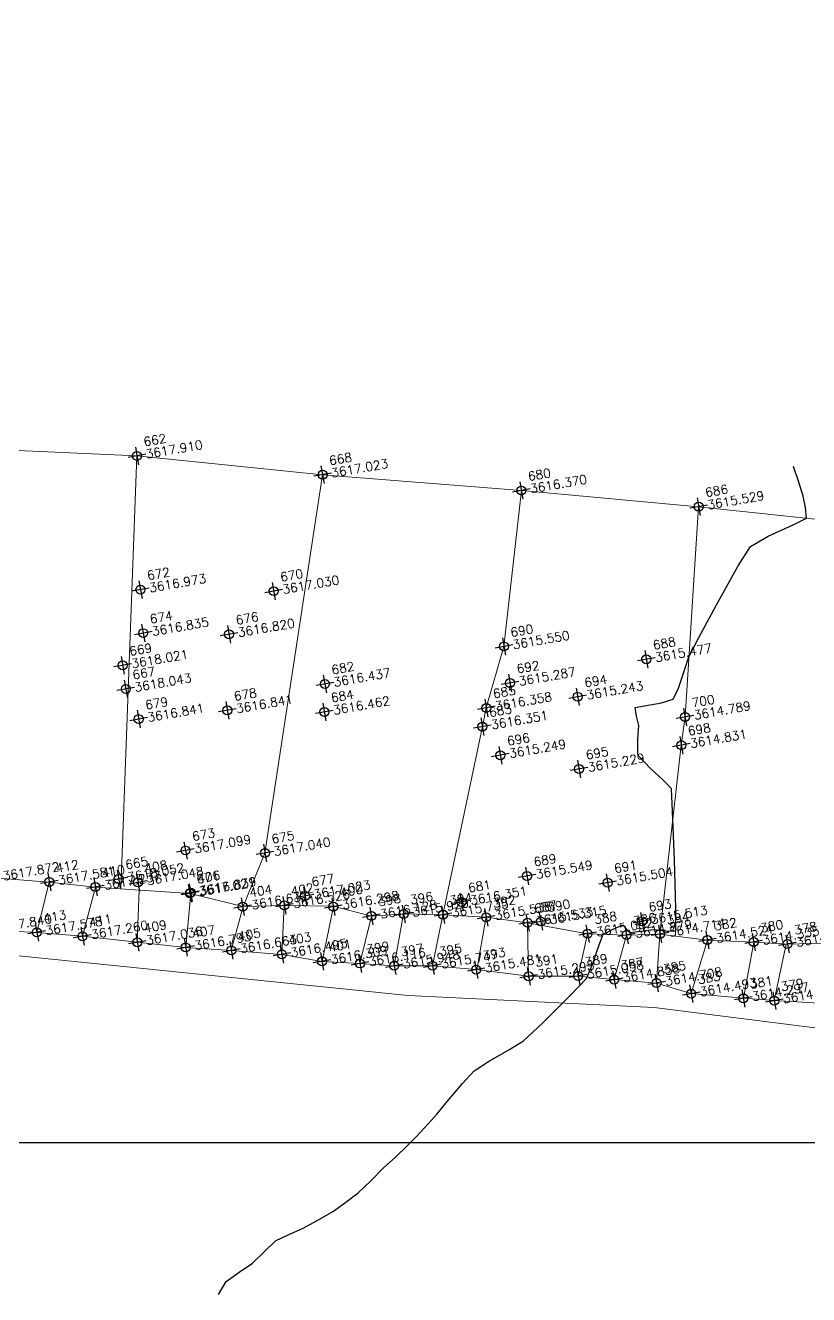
# Model space of a CAD drawing. Header units: millimetres. Extents: x 736950 to 738835, y 8500595 to 8502131.
# Drawn here: x 737878.12 to 737886.87, y 8501298.3 to 8501312.47 of the extents above; entities that cross this region are included whole.
import ezdxf

# ---------------------------------------------------------------- set-up
doc = ezdxf.new("R2010")
doc.units = ezdxf.units.MM
doc.layers.add('CONT-MJR', color=80, linetype='Continuous', lineweight=30)
doc.layers.add('pista', color=251, linetype='Continuous', lineweight=5)
doc.layers.add('Cuadricula Coordenadas', color=5, linetype='Continuous')
doc.styles.add('5mm', font='arial.ttf', dxfattribs={"height": 3})

msp = doc.modelspace()

# ---------------------------------------------------------------- hatches: boundary and pattern name
at = {"layer": 'pista'}
h = msp.add_hatch(dxfattribs=at)
h.set_pattern_fill('HONEY', color=256, scale=3, angle=9.94991650582834, style=0)
h.set_pattern_definition([(9.94991650582834, (1479841.21072825, -18.49207214638591), (0.4979252195647159, 0.4170677100899267), [0.375, -0.75]), (129.9499165058283, (1479841.21072825, -18.49207214638591), (-0.6101538418184378, 0.222682034283025), [0.3749999999999999, -0.7499999999999998]), (69.94991650582834, (1479841.21072825, -18.49207214638591), (-0.112228622253722, 0.6397497443729518), [-0.75, 0.375])])
h.paths.add_polyline_path([(737744.7999806425, 8501250.923935566), (737743.4751223363, 8501250.754223157), (737756.465848178, 8501242.026572531), (737763.5739612179, 8501242.006896213), (737770.002546867, 8501243.455222024), (737769.8468594846, 8501244.342704736), (737763.4750639071, 8501242.907173423), (737756.7405500773, 8501242.925815564)])
h.paths.add_polyline_path([(737794.2809870465, 8501256.017245878), (737809.7820272583, 8501263.709828075), (737823.391616501, 8501273.483615467), (737837.0791595323, 8501280.557800073), (737851.5530432165, 8501285.77819753), (737870.8510758049, 8501293.050216693, -0.9976846880626209), (737871.0089264096, 8501292.63424804), (737865.2748787645, 8501289.581801567, 0.7845063948290762), (737866.1540430214, 8501286.121818589), (737883.2588851704, 8501291.348365877), (737897.4188924351, 8501296.516943583), (737903.2981396064, 8501301.44146652, -0.5512150924587264), (737904.1219025984, 8501301.177325813), (737906.855912117, 8501297.98174819, 0.5618964424650519), (737910.2738656431, 8501298.536066804), (737914.22079628, 8501308.558674501), (737925.6412323939, 8501300.72656757, 0.340189525830376), (737928.7023693406, 8501300.894137181), (737936.9171069289, 8501306.117412793, -0.358727273887905), (737938.1716059428, 8501305.962964654), (737943.1732157968, 8501301.051021611, 0.3417074120720416), (737946.0555081918, 8501300.709858142), (737955.8779356404, 8501307.072689936), (737971.8320576148, 8501314.464803053), (737988.5677626224, 8501323.411181662), (738023.1375471824, 8501336.282937778), (738044.4246208373, 8501357.728329657), (738061.4456776979, 8501362.208386911), (738078.9085143938, 8501363.070318012), (738112.0997810266, 8501372.051506756), (738118.6561313582, 8501373.365123207), (738128.3493353954, 8501376.976906104), (738155.2251721952, 8501366.826195797), (738176.6167526407, 8501363.543890122), (738193.8053773039, 8501353.328603027), (738204.7313956148, 8501340.877429372), (738207.705198212, 8501335.751671141), (738214.35685511, 8501331.742925933), (738229.9282901662, 8501313.374534177), (738233.5603594936, 8501308.186787868), (738234.53883727, 8501308.358438132), (738230.6417003467, 8501313.924784988), (738214.9478837823, 8501332.43754055), (738208.3676942562, 8501336.403214611), (738205.4657963786, 8501341.405035153), (738194.387784551, 8501354.029418997), (738176.9261677533, 8501364.406946706), (738155.4549153853, 8501367.70147717), (738128.3514754312, 8501377.93815071), (738118.4090486554, 8501374.233504975), (738111.8936108743, 8501372.928085677), (738078.7671659255, 8501363.964436961), (738061.3074614278, 8501363.102660457), (738043.958527311, 8501358.536303693), (738022.6381405202, 8501337.057350922), (737988.196920163, 8501324.233464561), (737971.4304040315, 8501315.270615296), (737955.4419368334, 8501307.862588815), (737945.5806043665, 8501301.47455489, -0.3391433520832071), (737943.8038299843, 8501301.693147572), (737938.8116631231, 8501306.59581691, 0.3560082385246841), (737936.4342009705, 8501306.876887502), (737928.158540546, 8501301.61487459, -0.3502196171718997), (737926.1502499409, 8501301.468794718), (737914.5128481541, 8501309.44969617, 0.4302069892023044), (737913.4330382891, 8501309.014522241), (737909.4507249827, 8501298.90206584, -0.5704007069138802), (737907.5397775185, 8501298.566836312), (737904.9064502402, 8501301.644734057, 0.4931454261128044), (737902.7202336333, 8501302.131411942), (737896.9620044216, 8501297.308254998), (737882.9728831241, 8501292.20205278), (737866.0373022418, 8501287.027224885, -0.7384715771871906), (737865.6977918843, 8501288.787355538), (737871.5108758068, 8501291.881875956, 0.9119586051647783), (737870.5337161538, 8501293.892406015), (737851.2416702455, 8501286.62264278), (737836.7183275839, 8501281.384406622), (737822.9200107896, 8501274.252970394), (737809.3164408724, 8501264.483505804), (737793.8201376351, 8501256.79327439), (737778.9884914039, 8501246.402265295), (737769.846859484, 8501244.34270474), (737770.0025468671, 8501243.455222024), (737779.3594973255, 8501245.563292695)])
h.paths.add_polyline_path([(738260.5182952256, 8501271.251537092), (738234.538837269, 8501308.358438132), (738233.56035949, 8501308.186787868), (738259.6897886079, 8501270.86568047), (738269.3749442189, 8501234.589470252), (738274.5057655985, 8501215.583008338), (738279.7983711922, 8501189.602392923), (738280.7089290785, 8501189.641305126), (738275.382018582, 8501215.790318219), (738270.2441657205, 8501234.822827347)])

# ---------------------------------------------------------------- linework, layer by layer
at = {"linetype": 'Continuous', "extrusion": (-0.172787269436437, 0.9849591664230046, 0)}
for points, elevation in [([(-2195698.886162654, 0), (-2195698.686162655, 0)], 8245944.752062786), ([(-2195700.892162655, 0), (-2195700.692162654, 0)], 8245944.186062787), ([(-2195703.049162655, 0), (-2195702.849162654, 0)], 8245943.629062786), ([(-2195704.968162655, 0), (-2195704.768162655, 0)], 8245943.109062788), ([(-2195698.667162655, 0), (-2195698.467162655, 0)], 8245943.274062787), ([(-2195700.129162654, 0), (-2195699.929162654, 0)], 8245943.000062791), ([(-2195698.613162654, 0), (-2195698.413162655, 0)], 8245942.790062787), ([(-2195699.556162654, 0), (-2195699.356162654, 0)], 8245942.612062788), ([(-2195702.556162654, 0), (-2195702.356162654, 0)], 8245941.947062788), ([(-2195704.098162654, 0), (-2195703.898162655, 0)], 8245941.532062791), ([(-2195698.325162655, 0), (-2195698.125162654, 0)], 8245942.475062788), ([(-2195700.514162654, 0), (-2195700.314162655, 0)], 8245941.881062788), ([(-2195702.553162654, 0), (-2195702.353162655, 0)], 8245941.534062789), ([(-2195698.314162654, 0), (-2195698.114162655, 0)], 8245942.209062788), ([(-2195703.271162655, 0), (-2195703.071162655, 0)], 8245941.251062788), ([(-2195699.389162655, 0), (-2195699.189162654, 0)], 8245941.778062788), ([(-2195700.454162654, 0), (-2195700.254162654, 0)], 8245941.574062788), ([(-2195702.244162655, 0), (-2195702.044162654, 0)], 8245941.30606279), ([(-2195698.397162655, 0), (-2195698.197162655, 0)], 8245941.853062788), ([(-2195704.414162655, 0), (-2195704.214162655, 0)], 8245940.823062788), ([(-2195702.165162654, 0), (-2195701.965162654, 0)], 8245941.108062788), ([(-2195704.317162655, 0), (-2195704.117162654, 0)], 8245940.51906279), ([(-2195702.308162654, 0), (-2195702.108162654, 0)], 8245940.758062787), ([(-2195703.147162654, 0), (-2195702.947162654, 0)], 8245940.454062788), ([(-2195698.659162655, 0), (-2195698.459162654, 0)], 8245940.318062788), ([(-2195699.528162654, 0), (-2195699.328162655, 0)], 8245940.136062786), ([(-2195702.367162655, 0), (-2195702.167162654, 0)], 8245939.378062787), ([(-2195697.100162655, 0), (-2195696.900162654, 0)], 8245940.234062787), ([(-2195697.598162654, 0), (-2195697.398162654, 0)], 8245940.09006279), ([(-2195697.869162654, 0), (-2195697.669162654, 0)], 8245940.134062788), ([(-2195698.075162655, 0), (-2195697.875162654, 0)], 8245940.058062789), ([(-2195703.241162655, 0), (-2195703.041162655, 0)], 8245939.150062786), ([(-2195698.624162655, 0), (-2195698.424162655, 0)], 8245939.838062788), ([(-2195698.636162655, 0), (-2195698.436162654, 0)], 8245939.844062786), ([(-2195699.885162655, 0), (-2195699.685162655, 0)], 8245939.587062787), ([(-2195701.596162654, 0), (-2195701.396162654, 0)], 8245939.218062786), ([(-2195699.181162656, 0), (-2195698.981162655, 0)], 8245939.58906279), ([(-2195699.640162655, 0), (-2195699.440162655, 0)], 8245939.524062787), ([(-2195700.178162654, 0), (-2195699.978162655, 0)], 8245939.41506279), ([(-2195700.579162655, 0), (-2195700.379162655, 0)], 8245939.240062789), ([(-2195700.936162656, 0), (-2195700.736162655, 0)], 8245939.19906279), ([(-2195701.368162655, 0), (-2195701.168162655, 0)], 8245939.115062788), ([(-2195701.838162655, 0), (-2195701.638162656, 0)], 8245939.003062787), ([(-2195702.283162655, 0), (-2195702.083162655, 0)], 8245938.863062788), ([(-2195702.432162655, 0), (-2195702.232162654, 0)], 8245938.851062789), ([(-2195703.545162654, 0), (-2195703.345162654, 0)], 8245938.658062789), ([(-2195696.865162655, 0), (-2195696.665162655, 0)], 8245939.704062789), ([(-2195697.360162655, 0), (-2195697.160162655, 0)], 8245939.573062788), ([(-2195702.922162654, 0), (-2195702.722162654, 0)], 8245938.627062786), ([(-2195703.348162654, 0), (-2195703.148162655, 0)], 8245938.536062787), ([(-2195703.718162654, 0), (-2195703.518162655, 0)], 8245938.483062788), ([(-2195704.229162654, 0), (-2195704.029162655, 0)], 8245938.325062787), ([(-2195697.952162654, 0), (-2195697.752162655, 0)], 8245939.402062787), ([(-2195698.474162655, 0), (-2195698.274162655, 0)], 8245939.251062788), ([(-2195698.970162654, 0), (-2195698.770162654, 0)], 8245939.130062788), ([(-2195699.519162655, 0), (-2195699.319162655, 0)], 8245938.989062789), ([(-2195704.735162655, 0), (-2195704.535162655, 0)], 8245938.214062789), ([(-2195705.102162655, 0), (-2195704.902162655, 0)], 8245938.127062787), ([(-2195699.948162655, 0), (-2195699.748162655, 0)], 8245938.834062786), ([(-2195700.361162654, 0), (-2195700.161162654, 0)], 8245938.738062787), ([(-2195700.733162655, 0), (-2195700.533162655, 0)], 8245938.647062788), ([(-2195701.154162655, 0), (-2195700.954162654, 0)], 8245938.573062787), ([(-2195701.627162655, 0), (-2195701.427162654, 0)], 8245938.445062785), ([(-2195702.193162655, 0), (-2195701.993162655, 0)], 8245938.272062789), ([(-2195702.737162654, 0), (-2195702.537162655, 0)], 8245938.179062788), ([(-2195703.127162654, 0), (-2195702.927162655, 0)], 8245938.071062787), ([(-2195703.586162655, 0), (-2195703.386162654, 0)], 8245937.951062788), ([(-2195703.947162655, 0), (-2195703.747162655, 0)], 8245937.768062788), ([(-2195704.512162655, 0), (-2195704.312162655, 0)], 8245937.616062786), ([(-2195704.847162655, 0), (-2195704.647162654, 0)], 8245937.530062784)]:
    msp.add_lwpolyline(points, dxfattribs=dict(at, elevation=elevation))
at = {"linetype": 'Continuous', "extrusion": (0.9849591664230046, 0.172787269436437, 0)}
for points, elevation in [([(8245944.852062786, 0), (8245944.652062787, 0)], 2195698.786162654), ([(8245944.286062787, 0), (8245944.086062785, 0)], 2195700.792162655), ([(8245943.729062787, 0), (8245943.529062787, 0)], 2195702.949162655), ([(8245943.209062787, 0), (8245943.009062787, 0)], 2195704.868162654), ([(8245943.374062789, 0), (8245943.174062791, 0)], 2195698.567162654), ([(8245943.100062788, 0), (8245942.900062788, 0)], 2195700.029162655), ([(8245942.890062787, 0), (8245942.690062787, 0)], 2195698.513162654), ([(8245942.712062789, 0), (8245942.512062789, 0)], 2195699.456162654), ([(8245942.047062786, 0), (8245941.847062787, 0)], 2195702.456162654), ([(8245942.575062788, 0), (8245942.375062788, 0)], 2195698.225162655), ([(8245941.632062787, 0), (8245941.432062788, 0)], 2195703.998162655), ([(8245942.309062789, 0), (8245942.109062788, 0)], 2195698.214162654), ([(8245941.981062788, 0), (8245941.781062787, 0)], 2195700.414162654), ([(8245941.634062788, 0), (8245941.434062788, 0)], 2195702.453162654), ([(8245941.406062787, 0), (8245941.206062788, 0)], 2195702.144162654), ([(8245941.351062787, 0), (8245941.151062789, 0)], 2195703.171162654), ([(8245941.953062788, 0), (8245941.753062788, 0)], 2195698.297162654), ([(8245941.878062786, 0), (8245941.678062786, 0)], 2195699.289162655), ([(8245941.674062787, 0), (8245941.474062786, 0)], 2195700.354162654), ([(8245940.923062786, 0), (8245940.723062787, 0)], 2195704.314162654), ([(8245941.208062788, 0), (8245941.008062788, 0)], 2195702.065162654), ([(8245940.619062787, 0), (8245940.419062787, 0)], 2195704.217162655), ([(8245940.858062788, 0), (8245940.658062789, 0)], 2195702.208162655), ([(8245940.554062789, 0), (8245940.354062789, 0)], 2195703.047162655), ([(8245940.418062788, 0), (8245940.218062788, 0)], 2195698.559162655), ([(8245940.236062787, 0), (8245940.036062788, 0)], 2195699.428162654), ([(8245940.334062787, 0), (8245940.134062788, 0)], 2195697.000162654), ([(8245940.234062788, 0), (8245940.03406279, 0)], 2195697.769162656), ([(8245940.158062787, 0), (8245939.958062788, 0)], 2195697.975162655), ([(8245939.478062785, 0), (8245939.278062788, 0)], 2195702.267162655), ([(8245939.250062785, 0), (8245939.050062786, 0)], 2195703.141162655), ([(8245940.190062786, 0), (8245939.990062788, 0)], 2195697.498162655), ([(8245939.938062788, 0), (8245939.738062788, 0)], 2195698.524162654), ([(8245939.944062787, 0), (8245939.744062788, 0)], 2195698.536162654), ([(8245939.687062787, 0), (8245939.487062787, 0)], 2195699.785162654), ([(8245939.689062789, 0), (8245939.489062788, 0)], 2195699.081162654), ([(8245939.624062791, 0), (8245939.424062788, 0)], 2195699.540162655), ([(8245939.515062786, 0), (8245939.315062786, 0)], 2195700.078162654), ([(8245939.318062788, 0), (8245939.118062786, 0)], 2195701.496162654), ([(8245939.340062791, 0), (8245939.140062789, 0)], 2195700.479162654), ([(8245939.299062787, 0), (8245939.099062788, 0)], 2195700.836162656), ([(8245939.215062788, 0), (8245939.015062788, 0)], 2195701.268162655), ([(8245939.103062785, 0), (8245938.903062788, 0)], 2195701.738162655), ([(8245938.963062788, 0), (8245938.763062791, 0)], 2195702.183162655), ([(8245938.951062787, 0), (8245938.751062788, 0)], 2195702.332162655), ([(8245938.758062787, 0), (8245938.558062786, 0)], 2195703.445162654), ([(8245939.804062787, 0), (8245939.604062788, 0)], 2195696.765162655), ([(8245939.673062786, 0), (8245939.473062786, 0)], 2195697.260162654), ([(8245938.727062787, 0), (8245938.527062787, 0)], 2195702.822162655), ([(8245938.636062786, 0), (8245938.436062787, 0)], 2195703.248162655), ([(8245938.583062787, 0), (8245938.383062787, 0)], 2195703.618162654), ([(8245939.502062787, 0), (8245939.302062788, 0)], 2195697.852162655), ([(8245939.351062788, 0), (8245939.151062788, 0)], 2195698.374162654), ([(8245938.425062787, 0), (8245938.225062787, 0)], 2195704.129162655), ([(8245938.314062788, 0), (8245938.114062788, 0)], 2195704.635162654), ([(8245938.227062786, 0), (8245938.027062787, 0)], 2195705.002162655), ([(8245939.230062789, 0), (8245939.030062787, 0)], 2195698.870162654), ([(8245939.089062789, 0), (8245938.889062788, 0)], 2195699.419162654), ([(8245938.934062787, 0), (8245938.734062788, 0)], 2195699.848162655), ([(8245938.838062788, 0), (8245938.638062788, 0)], 2195700.261162654), ([(8245938.747062787, 0), (8245938.547062787, 0)], 2195700.633162655), ([(8245938.673062787, 0), (8245938.473062786, 0)], 2195701.054162654), ([(8245938.545062787, 0), (8245938.345062788, 0)], 2195701.527162655), ([(8245938.37206279, 0), (8245938.172062788, 0)], 2195702.093162654), ([(8245938.279062786, 0), (8245938.079062787, 0)], 2195702.637162655), ([(8245938.171062786, 0), (8245937.971062787, 0)], 2195703.027162654), ([(8245938.05106279, 0), (8245937.851062789, 0)], 2195703.486162654), ([(8245937.868062788, 0), (8245937.668062788, 0)], 2195703.847162654), ([(8245937.716062786, 0), (8245937.516062787, 0)], 2195704.412162655), ([(8245937.630062788, 0), (8245937.430062789, 0)], 2195704.747162654)]:
    msp.add_lwpolyline(points, dxfattribs=dict(at, elevation=elevation))
at = {"linetype": 'Continuous'}
for centre in [(737879.3685021249, 8501307.667127855), (737881.4421278073, 8501307.45625223), (737883.6629272384, 8501307.280332115), (737885.6429132588, 8501307.09973212), (737879.4081756513, 8501306.173517797), (737880.8955296646, 8501306.156253973), (737879.438616895, 8501305.687467048), (737880.3981895229, 8501305.675082712), (737883.4679705565, 8501305.538446674), (737879.2093766449, 8501305.327442177), (737885.0584843077, 8501305.396126589), (737879.2445035079, 8501305.063542377), (737881.4680878983, 8501305.120607765), (737883.536376821, 8501305.131140176), (737884.2924762997, 8501304.976457993), (737880.3778059249, 8501304.824771293), (737881.46203604, 8501304.807858065), (737883.271419936, 8501304.85317822), (737879.3877673864, 8501304.72723826), (737883.2278200414, 8501304.64450611), (737885.4922375785, 8501304.752391318), (737885.4492238691, 8501304.436203366), (737883.4291447464, 8501304.324478982), (737884.3080528169, 8501304.170019915), (737879.9110551466, 8501303.260596203), (737880.7984319453, 8501303.231485773), (737879.1647302627, 8501302.942861773), (737883.7257037692, 8501302.97542978), (737878.3900179369, 8501302.90848428), (737878.9054089686, 8501302.85269822), (737879.3807636835, 8501302.903599055), (737879.9595194652, 8501302.78176825), (737879.9703022516, 8501302.78975145), (737884.625953578, 8501302.901875164), (737881.0144931807, 8501302.648042936), (737881.2449225787, 8501302.752428245), (737881.5632350248, 8501302.633641938), (737882.9939462149, 8501302.68461733), (737880.551165751, 8501302.632755926), (737881.9884414225, 8501302.530561779), (737882.3471561233, 8501302.551863508), (737882.7871726134, 8501302.54377104), (737883.2694555962, 8501302.514665628), (737883.7319526428, 8501302.45366168), (737883.8807850057, 8501302.467587473), (737885.010392501, 8501302.469802584), (737878.2501297855, 8501302.345850913), (737878.7603197054, 8501302.30235096), (737879.3729621549, 8501302.236213006), (737884.4021193458, 8501302.33162238), (737884.8374355924, 8501302.315598473), (737885.2110282092, 8501302.327326927), (737885.7416427317, 8501302.259997675), (737886.2592114568, 8501302.238097565), (737886.6357239635, 8501302.215819046), (737879.9132017172, 8501302.177679129), (737880.4226487236, 8501302.144201554), (737880.9877543108, 8501302.100182522), (737881.4370838201, 8501302.02163959), (737881.8604595335, 8501301.998444652), (737882.2425879849, 8501301.973090233), (737882.6700420522, 8501301.972946694), (737883.1580445084, 8501301.928600298), (737883.745423594, 8501301.85599996), (737884.2973105967, 8501301.85839503), (737884.7001056968, 8501301.819406474), (737885.1729364264, 8501301.780520732), (737885.5601267559, 8501301.66264941), (737886.14289235, 8501301.610560423), (737886.4877133757, 8501301.58373767)]:
    msp.add_circle(centre, 0.05, dxfattribs=at)
at = {"layer": 'CONT-MJR', "extrusion": (0.9483745847863188, 0.3171524033195674, 0), "elevation": 3396003.117110431}
msp.add_lwpolyline([(7828401.301710825, 3615), (7828401.475110187, 3615)], dxfattribs=at)
at = {"layer": 'CONT-MJR', "elevation": 3615}
for points in [[(737886.8125237155, 8501307.217732754), (737886.7591350325, 8501307.384322992)], [(737886.8472621097, 8501306.970512614), (737886.8374020053, 8501307.090996059)], [(737886.6987172328, 8501306.896791516), (737886.8472621097, 8501306.970512614)], [(737886.419665662, 8501306.7692932), (737886.6987172328, 8501306.896791516)], [(737886.0841013413, 8501306.4405335), (737886.2223610289, 8501306.656768924)], [(737885.8606651172, 8501306.038808908), (737886.0841013413, 8501306.4405335)], [(737885.4843398893, 8501305.273245305), (737885.535200511, 8501305.421700686)], [(737885.3592114964, 8501304.949815951), (737885.4192849617, 8501305.073916286)], [(737884.9346392484, 8501304.856528038), (737885.0371315861, 8501304.876655173)], [(737884.9507958945, 8501304.760396108), (737884.9346392484, 8501304.856528038)], [(737885.0371315861, 8501304.876655173), (737885.2282826318, 8501304.90878359)], [(737885.2282826318, 8501304.90878359), (737885.3592114964, 8501304.949815951)], [(737884.9747327261, 8501304.657812681), (737884.9507958945, 8501304.760396108)], [(737885.1083849143, 8501304.170939615), (737884.9646562329, 8501304.323175712)], [(737885.242488821, 8501304.050911417), (737885.1083849143, 8501304.170939615)], [(737885.2928517188, 8501304.00051905), (737885.242488821, 8501304.050911417)], [(737885.3404811922, 8501303.948928071), (737885.2928517188, 8501304.00051905)], [(737885.3726306041, 8501303.157375813), (737885.3520851736, 8501303.699138194)], [(737885.3896962026, 8501302.360975573), (737885.3894050813, 8501302.614401434)], [(737884.7964926709, 8501302.429101652), (737884.8333566445, 8501302.38744953)], [(737884.8704447211, 8501302.345028598), (737884.9943543345, 8501302.360550463)], [(737884.9943543345, 8501302.360550463), (737885.1392111698, 8501302.378325725)], [(737885.1392111698, 8501302.378325725), (737885.2709055291, 8501302.364124412)], [(737884.4598940819, 8501301.999016613), (737884.5112036217, 8501302.144114796)], [(737884.3898886072, 8501301.831297265), (737884.4598940819, 8501301.999016613)], [(737883.9027830085, 8501301.337326879), (737884.2136677112, 8501301.645221425)], [(737883.5241409854, 8501301.03446045), (737883.6880437087, 8501301.13691463)], [(737883.004006306, 8501300.657510234), (737883.136758695, 8501300.800260387)], [(737882.7215254173, 8501300.318669233), (737882.8356891781, 8501300.45586939)], [(737882.6212782766, 8501300.208985077), (737882.7215254173, 8501300.318669233)], [(737882.4861124591, 8501300.063299214), (737882.6212782766, 8501300.208985077)], [(737882.3928482481, 8501299.965053497), (737882.4861124591, 8501300.063299214)], [(737882.2569522538, 8501299.837957995), (737882.3928482481, 8501299.965053497)], [(737881.980364521, 8501299.572216524), (737882.1202610618, 8501299.711635478)], [(737882.1202610618, 8501299.711635478), (737882.2569522538, 8501299.837957995)], [(737881.8413301792, 8501299.437246377), (737881.980364521, 8501299.572216524)], [(737881.7039676821, 8501299.332213137), (737881.8413301792, 8501299.437246377)], [(737881.5628948204, 8501299.232139206), (737881.7039676821, 8501299.332213137)], [(737880.9180931239, 8501298.90017354), (737881.0666469161, 8501298.97266332)], [(737880.6582407202, 8501298.652149918), (737880.7885181921, 8501298.778841844)], [(737880.5089335559, 8501298.551842885), (737880.6582407202, 8501298.652149918)]]:
    msp.add_lwpolyline(points, dxfattribs=at)
at = {"layer": 'CONT-MJR', "extrusion": (0.9812728550390877, 0.1926229061234348, 0), "elevation": 2361614.801348652}
msp.add_lwpolyline([(8199967.973735137, 3615), (8199968.102890546, 3615)], dxfattribs=at)
at = {"layer": 'CONT-MJR', "extrusion": (0.4954045264869222, -0.8686623942224438, 0), "elevation": -7019213.219898104}
msp.add_lwpolyline([(4852559.811396613, 3615.000000000003), (4852560.038532763, 3615.000000000003)], dxfattribs=at)
at = {"layer": 'CONT-MJR', "extrusion": (0.8821349491455048, -0.4709967425535527, 0), "elevation": -3353172.545556832}
msp.add_lwpolyline([(7846840.551805685, 3615), (7846841.006964667, 3615)], dxfattribs=at)
at = {"layer": 'CONT-MJR', "extrusion": (0.8889387916839168, -0.4580260086933252, 0), "elevation": -3237883.91492231}
msp.add_lwpolyline([(7895110.935862965, 3615), (7895111.178395499, 3615)], dxfattribs=at)
at = {"layer": 'CONT-MJR', "extrusion": (0.9506506181809284, -0.3102634399219777, 0), "elevation": -1936172.926069487}
msp.add_lwpolyline([(8310709.792318804, 3615), (8310710.001995225, 3615)], dxfattribs=at)
at = {"layer": 'CONT-MJR', "extrusion": (0.9970850647445207, -0.07629792699290826, 0), "elevation": 87102.16567912628}
msp.add_lwpolyline([(8532822.842113705, 3615.00000000001), (8532822.999079386, 3615.00000000001)], dxfattribs=at)
at = {"layer": 'CONT-MJR', "extrusion": (0.9999431386101966, 0.01066393672098548, 0), "elevation": 828500.3788398135}
msp.add_lwpolyline([(8492952.16862629, 3615.000000000003), (8492952.346765252, 3615.000000000003)], dxfattribs=at)
at = {"layer": 'CONT-MJR', "extrusion": (0.9989227111741156, 0.04640492539111037, 0), "elevation": 1131592.800326267}
msp.add_lwpolyline([(8457903.824946957, 3615), (8457904.075006219, 3615)], dxfattribs=at)
at = {"layer": 'CONT-MJR', "extrusion": (0.9995231315638501, 0.03087894863486459, 0), "elevation": 1000044.801912921}
msp.add_lwpolyline([(8474463.486480614, 3615.000000000013), (8474464.02971404, 3615.000000000013)], dxfattribs=at)
at = {"layer": 'CONT-MJR', "extrusion": (0.3997641750278093, -0.9166180253324365, 0), "elevation": -7497467.138381554}
msp.add_lwpolyline([(4074874.54104508, 3615.000000000013), (4074874.657315674, 3615.000000000013)], dxfattribs=at)
at = {"layer": 'CONT-MJR', "extrusion": (0.9287058629917238, -0.3708172326696775, 0), "elevation": -2467151.668536415}
msp.add_lwpolyline([(8168829.534210296, 3615.000000000003), (8168829.629660937, 3615.000000000003)], dxfattribs=at)
at = {"layer": 'CONT-MJR', "extrusion": (0.4566817548254014, -0.8896301337126525, 0), "elevation": -7226036.300332597}
msp.add_lwpolyline([(4538834.019906882, 3615), (4538834.145751985, 3615)], dxfattribs=at)
at = {"layer": 'CONT-MJR', "extrusion": (0.7528425913288007, 0.6582006021581389, 0), "elevation": 6151073.48059415}
msp.add_lwpolyline([(5914466.277398527, 3615.000000000013), (5914466.221050849, 3615.000000000013)], dxfattribs=at)
at = {"layer": 'CONT-MJR', "extrusion": (-0.02649815556885135, -0.9996488622268567, 0), "elevation": -8517869.83444388}
msp.add_lwpolyline([(512357.3389322564, 3615.000000000003), (512357.4577646562, 3615.000000000003)], dxfattribs=at)
at = {"layer": 'CONT-MJR', "extrusion": (0.9469268632532787, -0.3214490871807018, 0), "elevation": -2034013.14843582}
msp.add_lwpolyline([(8287303.675466179, 3615), (8287303.773033699, 3615)], dxfattribs=at)
at = {"layer": 'CONT-MJR', "extrusion": (0.7260724435405916, -0.6876182129139646, 0), "elevation": -5309892.450661962}
msp.add_lwpolyline([(6679943.483161188, 3615), (6679943.739438426, 3615)], dxfattribs=at)
at = {"layer": 'CONT-MJR', "extrusion": (0.6822980587462543, -0.7310741132273069, 0), "elevation": -5711624.582015414}
msp.add_lwpolyline([(6339868.925435629, 3615), (6339869.21916686, 3615)], dxfattribs=at)
at = {"layer": 'CONT-MJR', "extrusion": (0.4989074290173008, -0.8666552816843309, 0), "elevation": -6999561.870760213}
msp.add_lwpolyline([(4880852.634415549, 3615), (4880852.895869416, 3615)], dxfattribs=at)
at = {"layer": 'CONT-MJR', "extrusion": (0.5422082849514916, -0.8402441167481997, 0), "elevation": -6743081.632049}
msp.add_lwpolyline([(5229477.691275129, 3615.000000000003), (5229477.882638467, 3615.000000000003)], dxfattribs=at)
at = {"layer": 'CONT-MJR', "extrusion": (0.767690956821149, -0.6408202515643749, 0), "elevation": -4881339.51660243}
msp.add_lwpolyline([(6999221.745581813, 3615), (6999222.008240691, 3615)], dxfattribs=at)
at = {"layer": 'CONT-MJR', "extrusion": (0.4957840447397985, -0.8684458422846215, 0), "elevation": -7017088.066377826}
msp.add_lwpolyline([(4855618.496248918, 3615.000000000013), (4855618.694247806, 3615.000000000013)], dxfattribs=at)
at = {"layer": 'CONT-MJR', "extrusion": (0.4086217212494373, -0.912703834177959, 0), "elevation": -7457653.936312323}
msp.add_lwpolyline([(4147282.297761723, 3615), (4147282.464153805, 3615)], dxfattribs=at)
at = {"layer": 'CONT-MJR', "extrusion": (0.4759686132134343, -0.8794622670903398, 0), "elevation": -7125363.427214991}
msp.add_lwpolyline([(4695290.204170497, 3615), (4695290.400233372, 3615)], dxfattribs=at)
at = {"layer": 'CONT-MJR', "extrusion": (0.6835068574161254, -0.7299440909173336, 0), "elevation": -5701126.229830549}
msp.add_lwpolyline([(6349307.733662009, 3615.000000000003), (6349307.91117551, 3615.000000000003)], dxfattribs=at)
at = {"layer": 'CONT-MJR', "extrusion": (0.8607598062169405, -0.5090113515447128, 0), "elevation": -3692119.652052859}
msp.add_lwpolyline([(7693165.316663494, 3615), (7693165.488305656, 3615)], dxfattribs=at)
at = {"layer": 'CONT-MJR', "extrusion": (-0.5854987952071222, 0.8106732762408099, 0), "elevation": 6459747.400336314}
msp.add_lwpolyline([(-5575679.893912522, 3615.000000000003), (-5575680.069451466, 3615.000000000003)], dxfattribs=at)
at = {"layer": 'Cuadricula Coordenadas', "color": 8}
msp.add_line((736950.2264744169, 8501300), (738552.8979275209, 8501300), dxfattribs=at)
at = {"layer": 'pista'}
for p, q in [((737877.8681145147, 8501302.101937605), (737882.3982842265, 8501301.6405139)), ((737882.3982842265, 8501301.6405139), (737885.1458654694, 8501301.507822182)), ((737885.1458654694, 8501301.507822182), (737887.2650749118, 8501301.240858197))]:
    msp.add_line(p, q, dxfattribs=at)
for points in [[(737879.3685021253, 8501307.667127853), (737877.1137821864, 8501307.767043775), (737876.6492436585, 8501306.314936526), (737876.7075113823, 8501303.505751971), (737876.6902947408, 8501303.03672256), (737876.6902947408, 8501303.03672256)], [(737881.4421278073, 8501307.45625223), (737879.3685021254, 8501307.667127857), (737879.1870302231, 8501302.833748227)], [(737883.6629272384, 8501307.280332115), (737881.4421278073, 8501307.45625223), (737880.7984319453, 8501303.231485773), (737880.5545988443, 8501302.633358179)], [(737885.6429132588, 8501307.09973212), (737883.6629272384, 8501307.280332115), (737883.4679705565, 8501305.538446674), (737883.271419936, 8501304.85317822), (737883.2278200414, 8501304.64450611), (737882.7871726134, 8501302.54377104)], [(737887.8945220228, 8501306.85814782), (737885.6429132588, 8501307.09973212), (737885.4922375785, 8501304.752391318), (737885.4492238691, 8501304.436203366), (737885.2110282092, 8501302.327326927)], [(737887.1725602624, 8501302.228772352), (737886.6357239635, 8501302.215819046), (737886.2592114568, 8501302.238097565), (737885.7416427317, 8501302.259997675), (737885.2110282092, 8501302.327326927), (737884.8374355924, 8501302.315598473), (737884.4021193458, 8501302.33162238), (737883.7319526428, 8501302.45366168), (737883.2694555962, 8501302.514665628), (737882.7871726134, 8501302.54377104), (737882.3471561233, 8501302.551863508), (737881.9890984648, 8501302.526816364), (737881.562340868, 8501302.638739003), (737881.0144931807, 8501302.648042936), (737880.5545988443, 8501302.633358179), (737879.9595194652, 8501302.78176825), (737878.9054089686, 8501302.85269822), (737878.3900179369, 8501302.90848428), (737877.7714482385, 8501302.956322841)], [(737878.3900179369, 8501302.90848428), (737878.2501297855, 8501302.345850913)], [(737878.9054089686, 8501302.85269822), (737878.7603197054, 8501302.30235096)], [(737879.3954778836, 8501302.819722006), (737879.3729621549, 8501302.236213006)], [(737879.9713389751, 8501302.783841696), (737879.9132017172, 8501302.177679129)], [(737880.5545988443, 8501302.633358179), (737880.4226487236, 8501302.144201554)], [(737881.0144931807, 8501302.648042936), (737880.9877543108, 8501302.100182522)], [(737881.5632350248, 8501302.633641938), (737881.4370838201, 8501302.02163959)], [(737882.3471561233, 8501302.551863508), (737882.2425879849, 8501301.973090233)], [(737882.7871726134, 8501302.54377104), (737882.6700420522, 8501301.972946694)], [(737881.9890984648, 8501302.526816364), (737881.8604595335, 8501301.998444652)], [(737883.2677527112, 8501302.501755327), (737883.1642122719, 8501301.929682285)], [(737883.7319526428, 8501302.45366168), (737883.7435017913, 8501301.840840641)], [(737877.6868038352, 8501302.373937812), (737878.2501297855, 8501302.345850913), (737878.7603197054, 8501302.30235096), (737879.3729621549, 8501302.236213006), (737879.9132017172, 8501302.177679129), (737880.4226487236, 8501302.144201554), (737880.9877543108, 8501302.100182522), (737881.4370838201, 8501302.02163959), (737881.8604595335, 8501301.998444652), (737882.2425879849, 8501301.973090233), (737882.6700420522, 8501301.972946694), (737883.157710096, 8501301.930506589), (737883.745423594, 8501301.85599996), (737884.2973105967, 8501301.85839503), (737884.7001056968, 8501301.819406474), (737885.1729364264, 8501301.780520732), (737885.5601267559, 8501301.66264941), (737886.14289235, 8501301.610560423), (737886.4877133757, 8501301.58373767), (737886.989409722, 8501301.553929832)], [(737884.4021193458, 8501302.33162238), (737884.2973105967, 8501301.85839503)], [(737884.8374355924, 8501302.315598473), (737884.7001056968, 8501301.819406474)], [(737885.2110282092, 8501302.327326927), (737885.1729364264, 8501301.780520732)], [(737885.7416427317, 8501302.259997675), (737885.559821844, 8501301.662742233)], [(737886.2592114568, 8501302.238097565), (737886.14289235, 8501301.610560423)], [(737886.6198888305, 8501302.213041155), (737886.4877133757, 8501301.58373767)]]:
    msp.add_lwpolyline(points, dxfattribs=at)

# ---------------------------------------------------------------- texts
at = {"color": 2, "char_height": 0.1, "attachment_point": 1, "rotation": 9.94991650582834, "style": '5mm'}
for s, insert, width in [('\\Ftxt.shx;\\W1.0000000000;\\T1.0000000000;\\o\\l662', (737879.4341684604, 8501307.871548824), 0.4), ('\\Ftxt.shx;\\W1.0000000000;\\T1.0000000000;\\o\\l668', (737881.5077941428, 8501307.6606732), 0.4), ('\\Ftxt.shx;\\W1.0000000000;\\T1.0000000000;\\o\\l680', (737883.7285935739, 8501307.484753083), 0.3833333333333333), ('\\Ftxt.shx;\\W1.0000000000;\\T1.0000000000;\\o\\l686', (737885.7085795943, 8501307.304153087), 0.4), ('\\Ftxt.shx;\\W1.0000000000;\\T1.0000000000;\\o\\l672', (737879.4738419869, 8501306.377938766), 0.4), ('\\Ftxt.shx;\\W1.0000000000;\\T1.0000000000;\\o\\l670', (737880.9611960001, 8501306.360674942), 0.3833333333333333), ('\\Ftxt.shx;\\W1.0000000000;\\T1.0000000000;\\o\\l674', (737879.5042832305, 8501305.891888015), 0.4), ('\\Ftxt.shx;\\W1.0000000000;\\T1.0000000000;\\o\\l676', (737880.4638558584, 8501305.87950368), 0.4), ('\\Ftxt.shx;\\W1.0000000000;\\T1.0000000000;\\o\\l690', (737883.533636892, 8501305.742867641), 0.3833333333333333), ('\\Ftxt.shx;\\W1.0000000000;\\T1.0000000000;\\o\\l669', (737879.2750429804, 8501305.531863146), 0.4), ('\\Ftxt.shx;\\W1.0000000000;\\T1.0000000000;\\o\\l688', (737885.1241506432, 8501305.600547558), 0.4), ('\\Ftxt.shx;\\W1.0000000000;\\T1.0000000000;\\o\\l667', (737879.3101698434, 8501305.267963346), 0.4), ('\\Ftxt.shx;\\W1.0000000000;\\T1.0000000000;\\o\\l682', (737881.5337542339, 8501305.325028732), 0.4), ('\\Ftxt.shx;\\W1.0000000000;\\T1.0000000000;\\o\\l692', (737883.6020431565, 8501305.335561145), 0.4), ('\\Ftxt.shx;\\W1.0000000000;\\T1.0000000000;\\o\\l685', (737883.3370862715, 8501305.057599189), 0.4), ('\\Ftxt.shx;\\W1.0000000000;\\T1.0000000000;\\o\\l694', (737884.3581426352, 8501305.18087896), 0.4), ('\\Ftxt.shx;\\W1.0000000000;\\T1.0000000000;\\o\\l679', (737879.4534337219, 8501304.931659227), 0.4), ('\\Ftxt.shx;\\W1.0000000000;\\T1.0000000000;\\o\\l678', (737880.4434722604, 8501305.02919226), 0.4), ('\\Ftxt.shx;\\W1.0000000000;\\T1.0000000000;\\o\\l684', (737881.5277023755, 8501305.012279032), 0.4), ('\\Ftxt.shx;\\W1.0000000000;\\T1.0000000000;\\o\\l700', (737885.557903914, 8501304.956812285), 0.3666666666666667), ('\\Ftxt.shx;\\W1.0000000000;\\T1.0000000000;\\o\\l683', (737883.2934863769, 8501304.848927079), 0.4), ('\\Ftxt.shx;\\W1.0000000000;\\T1.0000000000;\\o\\l698', (737885.5148902046, 8501304.640624333), 0.4), ('\\Ftxt.shx;\\W1.0000000000;\\T1.0000000000;\\o\\l696', (737883.4948110819, 8501304.52889995), 0.4), ('\\Ftxt.shx;\\W1.0000000000;\\T1.0000000000;\\o\\l695', (737884.3737191524, 8501304.374440882), 0.4), ('\\Ftxt.shx;\\W1.0000000000;\\T1.0000000000;\\o\\l673', (737879.9767214821, 8501303.465017172), 0.4), ('\\Ftxt.shx;\\W1.0000000000;\\T1.0000000000;\\o\\l675', (737880.8640982808, 8501303.43590674), 0.4), ('\\Ftxt.shx;\\W1.0000000000;\\T1.0000000000;\\o\\l412', (737878.4556842725, 8501303.112905247), 0.3666666666666667), ('\\Ftxt.shx;\\W1.0000000000;\\T1.0000000000;\\o\\l665', (737879.2303965982, 8501303.147282742), 0.4), ('\\Ftxt.shx;\\W1.0000000000;\\T1.0000000000;\\o\\l408', (737879.446430019, 8501303.108020023), 0.3833333333333333), ('\\Ftxt.shx;\\W1.0000000000;\\T1.0000000000;\\o\\l689', (737883.7913701048, 8501303.179850748), 0.4), ('\\Ftxt.shx;\\W1.0000000000;\\T1.0000000000;\\o\\l691', (737884.6916199136, 8501303.106296131), 0.3666666666666667), ('\\Ftxt.shx;\\W1.0000000000;\\T1.0000000000;\\o\\l410', (737878.9710753041, 8501303.057119189), 0.35), ('\\Ftxt.shx;\\W1.0000000000;\\T1.0000000000;\\o\\l671', (737880.0251858007, 8501302.986189216), 0.3666666666666667), ('\\Ftxt.shx;\\W1.0000000000;\\T1.0000000000;\\o\\l406', (737880.0359685872, 8501302.994172418), 0.3833333333333333), ('\\Ftxt.shx;\\W1.0000000000;\\T1.0000000000;\\o\\l677', (737881.3105889142, 8501302.956849212), 0.4), ('\\Ftxt.shx;\\W1.0000000000;\\T1.0000000000;\\o\\l404', (737880.6168320865, 8501302.837176893), 0.3833333333333333), ('\\Ftxt.shx;\\W1.0000000000;\\T1.0000000000;\\o\\l402', (737881.0801595162, 8501302.852463905), 0.3833333333333333), ('\\Ftxt.shx;\\W1.0000000000;\\T1.0000000000;\\o\\l400', (737881.6289013603, 8501302.838062905), 0.3666666666666667), ('\\Ftxt.shx;\\W1.0000000000;\\T1.0000000000;\\o\\l681', (737883.0596125504, 8501302.889038296), 0.3666666666666667), ('\\Ftxt.shx;\\W1.0000000000;\\T1.0000000000;\\o\\l398', (737882.054107758, 8501302.734982748), 0.4), ('\\Ftxt.shx;\\W1.0000000000;\\T1.0000000000;\\o\\l396', (737882.4128224588, 8501302.756284475), 0.4), ('\\Ftxt.shx;\\W1.0000000000;\\T1.0000000000;\\o\\l394', (737882.852838949, 8501302.748192007), 0.4), ('\\Ftxt.shx;\\W1.0000000000;\\T1.0000000000;\\o\\l392', (737883.3351219317, 8501302.719086595), 0.4), ('\\Ftxt.shx;\\W1.0000000000;\\T1.0000000000;\\o\\l687', (737883.7976189783, 8501302.65808265), 0.4), ('\\Ftxt.shx;\\W1.0000000000;\\T1.0000000000;\\o\\l390', (737883.9464513413, 8501302.672008442), 0.3833333333333333), ('\\Ftxt.shx;\\W1.0000000000;\\T1.0000000000;\\o\\l693', (737885.0760588365, 8501302.674223553), 0.4), ('\\Ftxt.shx;\\W1.0000000000;\\T1.0000000000;\\o\\l413', (737878.315796121, 8501302.550271882), 0.3666666666666667), ('\\Ftxt.shx;\\W1.0000000000;\\T1.0000000000;\\o\\l411', (737878.8259860409, 8501302.506771928), 0.3333333333333333), ('\\Ftxt.shx;\\W1.0000000000;\\T1.0000000000;\\o\\l388', (737884.4677856814, 8501302.53604335), 0.4), ('\\Ftxt.shx;\\W1.0000000000;\\T1.0000000000;\\o\\l386', (737884.903101928, 8501302.520019442), 0.4), ('\\Ftxt.shx;\\W1.0000000000;\\T1.0000000000;\\o\\l384', (737885.2766945447, 8501302.531747896), 0.4), ('\\Ftxt.shx;\\W1.0000000000;\\T1.0000000000;\\o\\l409', (737879.4386284904, 8501302.440633975), 0.3833333333333333), ('\\Ftxt.shx;\\W1.0000000000;\\T1.0000000000;\\o\\l407', (737879.9788680527, 8501302.382100096), 0.3833333333333333), ('\\Ftxt.shx;\\W1.0000000000;\\T1.0000000000;\\o\\l382', (737885.8073090672, 8501302.464418642), 0.4), ('\\Ftxt.shx;\\W1.0000000000;\\T1.0000000000;\\o\\l380', (737886.3248777923, 8501302.442518534), 0.3833333333333333), ('\\Ftxt.shx;\\W1.0000000000;\\T1.0000000000;\\o\\l378', (737886.701390299, 8501302.420240013), 0.4), ('\\Ftxt.shx;\\W1.0000000000;\\T1.0000000000;\\o\\l405', (737880.4883150591, 8501302.348622521), 0.3833333333333333), ('\\Ftxt.shx;\\W1.0000000000;\\T1.0000000000;\\o\\l403', (737881.0534206463, 8501302.304603491), 0.3833333333333333), ('\\Ftxt.shx;\\W1.0000000000;\\T1.0000000000;\\o\\l401', (737881.5027501556, 8501302.226060558), 0.35), ('\\Ftxt.shx;\\W1.0000000000;\\T1.0000000000;\\o\\l399', (737881.926125869, 8501302.202865621), 0.4), ('\\Ftxt.shx;\\W1.0000000000;\\T1.0000000000;\\o\\l397', (737882.3082543204, 8501302.1775112), 0.4), ('\\Ftxt.shx;\\W1.0000000000;\\T1.0000000000;\\o\\l395', (737882.7357083877, 8501302.177367663), 0.4), ('\\Ftxt.shx;\\W1.0000000000;\\T1.0000000000;\\o\\l393', (737883.223710844, 8501302.133021267), 0.4), ('\\Ftxt.shx;\\W1.0000000000;\\T1.0000000000;\\o\\l391', (737883.8110899295, 8501302.060420927), 0.3666666666666667), ('\\Ftxt.shx;\\W1.0000000000;\\T1.0000000000;\\o\\l389', (737884.3629769322, 8501302.062816), 0.4), ('\\Ftxt.shx;\\W1.0000000000;\\T1.0000000000;\\o\\l387', (737884.7657720323, 8501302.023827443), 0.4), ('\\Ftxt.shx;\\W1.0000000000;\\T1.0000000000;\\o\\l385', (737885.2386027619, 8501301.9849417), 0.4), ('\\Ftxt.shx;\\W1.0000000000;\\T1.0000000000;\\o\\l383', (737885.6257930914, 8501301.867070377), 0.4), ('\\Ftxt.shx;\\W1.0000000000;\\T1.0000000000;\\o\\l381', (737886.2085586855, 8501301.81498139), 0.3666666666666667), ('\\Ftxt.shx;\\W1.0000000000;\\T1.0000000000;\\o\\l379', (737886.5533797112, 8501301.788158638), 0.4)]:
    msp.add_mtext(s, dxfattribs=dict(at, insert=insert, width=width))
at = {"color": 1, "char_height": 0.1, "attachment_point": 1, "rotation": 9.94991650582834, "style": '5mm'}
for s, insert, width in [('\\Ftxt.shx;\\W1.0000000000;\\T1.0000000000;\\o\\l3617.910', (737879.4583586783, 8501307.73365454), 0.75), ('\\Ftxt.shx;\\W1.0000000000;\\T1.0000000000;\\o\\l3617.023', (737881.5319843607, 8501307.522778915), 0.7833333333333333), ('\\Ftxt.shx;\\W1.0000000000;\\T1.0000000000;\\o\\l3616.370', (737883.7527837916, 8501307.3468588), 0.7833333333333334), ('\\Ftxt.shx;\\W1.0000000000;\\T1.0000000000;\\o\\l3615.529', (737885.7327698121, 8501307.166258803), 0.8), ('\\Ftxt.shx;\\W1.0000000000;\\T1.0000000000;\\o\\l3616.973', (737879.4980322047, 8501306.240044482), 0.8), ('\\Ftxt.shx;\\W1.0000000000;\\T1.0000000000;\\o\\l3617.030', (737880.985386218, 8501306.222780658), 0.7666666666666667), ('\\Ftxt.shx;\\W1.0000000000;\\T1.0000000000;\\o\\l3616.835', (737879.5284734484, 8501305.753993731), 0.8), ('\\Ftxt.shx;\\W1.0000000000;\\T1.0000000000;\\o\\l3616.820', (737880.4880460761, 8501305.741609396), 0.7833333333333334), ('\\Ftxt.shx;\\W1.0000000000;\\T1.0000000000;\\o\\l3615.550', (737883.5578271098, 8501305.604973357), 0.7833333333333334), ('\\Ftxt.shx;\\W1.0000000000;\\T1.0000000000;\\o\\l3615.477', (737885.1483408611, 8501305.462653274), 0.8), ('\\Ftxt.shx;\\W1.0000000000;\\T1.0000000000;\\o\\l3618.021', (737879.2992331983, 8501305.393968862), 0.75), ('\\Ftxt.shx;\\W1.0000000000;\\T1.0000000000;\\o\\l3618.043', (737879.3343600611, 8501305.130069062), 0.7833333333333333), ('\\Ftxt.shx;\\W1.0000000000;\\T1.0000000000;\\o\\l3616.437', (737881.5579444517, 8501305.187134448), 0.8), ('\\Ftxt.shx;\\W1.0000000000;\\T1.0000000000;\\o\\l3615.287', (737883.6262333744, 8501305.197666861), 0.8), ('\\Ftxt.shx;\\W1.0000000000;\\T1.0000000000;\\o\\l3615.243', (737884.382332853, 8501305.042984677), 0.8), ('\\Ftxt.shx;\\W1.0000000000;\\T1.0000000000;\\o\\l3616.841', (737880.4676624782, 8501304.891297976), 0.7666666666666666), ('\\Ftxt.shx;\\W1.0000000000;\\T1.0000000000;\\o\\l3616.462', (737881.5518925934, 8501304.874384748), 0.8), ('\\Ftxt.shx;\\W1.0000000000;\\T1.0000000000;\\o\\l3616.358', (737883.3612764893, 8501304.919704905), 0.8), ('\\Ftxt.shx;\\W1.0000000000;\\T1.0000000000;\\o\\l3616.841', (737879.4776239397, 8501304.793764943), 0.7666666666666666), ('\\Ftxt.shx;\\W1.0000000000;\\T1.0000000000;\\o\\l3616.351', (737883.3176765947, 8501304.711032795), 0.7666666666666666), ('\\Ftxt.shx;\\W1.0000000000;\\T1.0000000000;\\o\\l3614.789', (737885.5820941319, 8501304.818918), 0.8), ('\\Ftxt.shx;\\W1.0000000000;\\T1.0000000000;\\o\\l3614.831', (737885.5390804225, 8501304.50273005), 0.7666666666666666), ('\\Ftxt.shx;\\W1.0000000000;\\T1.0000000000;\\o\\l3615.249', (737883.5190012997, 8501304.391005667), 0.8), ('\\Ftxt.shx;\\W1.0000000000;\\T1.0000000000;\\o\\l3615.229', (737884.3979093703, 8501304.2365466), 0.8), ('\\Ftxt.shx;\\W1.0000000000;\\T1.0000000000;\\o\\l3617.099', (737880.0009117, 8501303.327122888), 0.7833333333333333), ('\\Ftxt.shx;\\W1.0000000000;\\T1.0000000000;\\o\\l3617.040', (737880.8882884986, 8501303.298012456), 0.7666666666666667), ('\\Ftxt.shx;\\W1.0000000000;\\T1.0000000000;\\o\\l3617.872', (737877.8613047919, 8501303.022849526), 0.7999999999999999), ('\\Ftxt.shx;\\W1.0000000000;\\T1.0000000000;\\o\\l3618.052', (737879.2545868161, 8501303.009388458), 0.7833333333333333), ('\\Ftxt.shx;\\W1.0000000000;\\T1.0000000000;\\o\\l3615.549', (737883.8155603225, 8501303.041956466), 0.8), ('\\Ftxt.shx;\\W1.0000000000;\\T1.0000000000;\\o\\l3617.581', (737878.4798744903, 8501302.975010963), 0.7666666666666666), ('\\Ftxt.shx;\\W1.0000000000;\\T1.0000000000;\\o\\l3617.237', (737878.9952655218, 8501302.919224905), 0.7999999999999999), ('\\Ftxt.shx;\\W1.0000000000;\\T1.0000000000;\\o\\l3617.048', (737879.4706202367, 8501302.970125739), 0.7833333333333333), ('\\Ftxt.shx;\\W1.0000000000;\\T1.0000000000;\\o\\l3615.504', (737884.7158101314, 8501302.968401847), 0.7833333333333334), ('\\Ftxt.shx;\\W1.0000000000;\\T1.0000000000;\\o\\l3617.021', (737880.0493760185, 8501302.848294932), 0.75), ('\\Ftxt.shx;\\W1.0000000000;\\T1.0000000000;\\o\\l3616.839', (737880.060158805, 8501302.856278135), 0.8), ('\\Ftxt.shx;\\W1.0000000000;\\T1.0000000000;\\o\\l3617.023', (737881.3347791319, 8501302.818954928), 0.7833333333333333), ('\\Ftxt.shx;\\W1.0000000000;\\T1.0000000000;\\o\\l3616.351', (737883.0838027683, 8501302.751144012), 0.7666666666666666), ('\\Ftxt.shx;\\W1.0000000000;\\T1.0000000000;\\o\\l3616.637', (737880.6410223043, 8501302.699282609), 0.8), ('\\Ftxt.shx;\\W1.0000000000;\\T1.0000000000;\\o\\l3616.526', (737881.104349734, 8501302.71456962), 0.8), ('\\Ftxt.shx;\\W1.0000000000;\\T1.0000000000;\\o\\l3616.298', (737881.6530915782, 8501302.70016862), 0.8), ('\\Ftxt.shx;\\W1.0000000000;\\T1.0000000000;\\o\\l3616.128', (737882.0782979758, 8501302.597088464), 0.7666666666666666), ('\\Ftxt.shx;\\W1.0000000000;\\T1.0000000000;\\o\\l3615.929', (737882.4370126766, 8501302.618390191), 0.8), ('\\Ftxt.shx;\\W1.0000000000;\\T1.0000000000;\\o\\l3615.735', (737882.8770291668, 8501302.610297723), 0.8), ('\\Ftxt.shx;\\W1.0000000000;\\T1.0000000000;\\o\\l3615.538', (737883.3593121496, 8501302.581192313), 0.8), ('\\Ftxt.shx;\\W1.0000000000;\\T1.0000000000;\\o\\l3617.840', (737877.7766603886, 8501302.440464495), 0.7833333333333333), ('\\Ftxt.shx;\\W1.0000000000;\\T1.0000000000;\\o\\l3615.533', (737883.821809196, 8501302.520188365), 0.8), ('\\Ftxt.shx;\\W1.0000000000;\\T1.0000000000;\\o\\l3615.315', (737883.9706415591, 8501302.534114158), 0.7666666666666666), ('\\Ftxt.shx;\\W1.0000000000;\\T1.0000000000;\\o\\l3615.513', (737885.1002490544, 8501302.53632927), 0.7666666666666666), ('\\Ftxt.shx;\\W1.0000000000;\\T1.0000000000;\\o\\l3617.578', (737878.3399863389, 8501302.412377598), 0.7999999999999999), ('\\Ftxt.shx;\\W1.0000000000;\\T1.0000000000;\\o\\l3617.260', (737878.8501762587, 8501302.368877644), 0.7833333333333333), ('\\Ftxt.shx;\\W1.0000000000;\\T1.0000000000;\\o\\l3617.036', (737879.4628187083, 8501302.302739691), 0.7833333333333333), ('\\Ftxt.shx;\\W1.0000000000;\\T1.0000000000;\\o\\l3615.082', (737884.4919758992, 8501302.398149066), 0.7833333333333334), ('\\Ftxt.shx;\\W1.0000000000;\\T1.0000000000;\\o\\l3614.879', (737884.9272921457, 8501302.382125158), 0.8), ('\\Ftxt.shx;\\W1.0000000000;\\T1.0000000000;\\o\\l3614.714', (737885.3008847624, 8501302.393853612), 0.7666666666666666), ('\\Ftxt.shx;\\W1.0000000000;\\T1.0000000000;\\o\\l3614.524', (737885.831499285, 8501302.326524358), 0.8), ('\\Ftxt.shx;\\W1.0000000000;\\T1.0000000000;\\o\\l3614.335', (737886.3490680101, 8501302.30462425), 0.8), ('\\Ftxt.shx;\\W1.0000000000;\\T1.0000000000;\\o\\l3616.793', (737880.0030582706, 8501302.244205812), 0.8), ('\\Ftxt.shx;\\W1.0000000000;\\T1.0000000000;\\o\\l3616.663', (737880.512505277, 8501302.210728237), 0.8), ('\\Ftxt.shx;\\W1.0000000000;\\T1.0000000000;\\o\\l3616.495', (737881.0776108642, 8501302.166709207), 0.8), ('\\Ftxt.shx;\\W1.0000000000;\\T1.0000000000;\\o\\l3614.093', (737886.7255805167, 8501302.282345729), 0.7833333333333334), ('\\Ftxt.shx;\\W1.0000000000;\\T1.0000000000;\\o\\l3616.309', (737881.5269403735, 8501302.088166274), 0.7833333333333334), ('\\Ftxt.shx;\\W1.0000000000;\\T1.0000000000;\\o\\l3616.116', (737881.9503160869, 8501302.064971337), 0.7333333333333333), ('\\Ftxt.shx;\\W1.0000000000;\\T1.0000000000;\\o\\l3615.948', (737882.3324445382, 8501302.039616916), 0.8), ('\\Ftxt.shx;\\W1.0000000000;\\T1.0000000000;\\o\\l3615.747', (737882.7598986055, 8501302.039473379), 0.8), ('\\Ftxt.shx;\\W1.0000000000;\\T1.0000000000;\\o\\l3615.481', (737883.2479010618, 8501301.995126983), 0.7666666666666666), ('\\Ftxt.shx;\\W1.0000000000;\\T1.0000000000;\\o\\l3615.295', (737883.8352801474, 8501301.922526643), 0.8), ('\\Ftxt.shx;\\W1.0000000000;\\T1.0000000000;\\o\\l3615.058', (737884.38716715, 8501301.924921716), 0.7833333333333334), ('\\Ftxt.shx;\\W1.0000000000;\\T1.0000000000;\\o\\l3614.858', (737884.7899622502, 8501301.885933159), 0.8), ('\\Ftxt.shx;\\W1.0000000000;\\T1.0000000000;\\o\\l3614.708', (737885.2627929797, 8501301.847047416), 0.7833333333333334), ('\\Ftxt.shx;\\W1.0000000000;\\T1.0000000000;\\o\\l3614.493', (737885.6499833091, 8501301.729176093), 0.8), ('\\Ftxt.shx;\\W1.0000000000;\\T1.0000000000;\\o\\l3614.297', (737886.2327489033, 8501301.677087106), 0.8), ('\\Ftxt.shx;\\W1.0000000000;\\T1.0000000000;\\o\\l3614.081', (737886.5775699291, 8501301.650264354), 0.75)]:
    msp.add_mtext(s, dxfattribs=dict(at, insert=insert, width=width))

doc.saveas('drawing.dxf')
